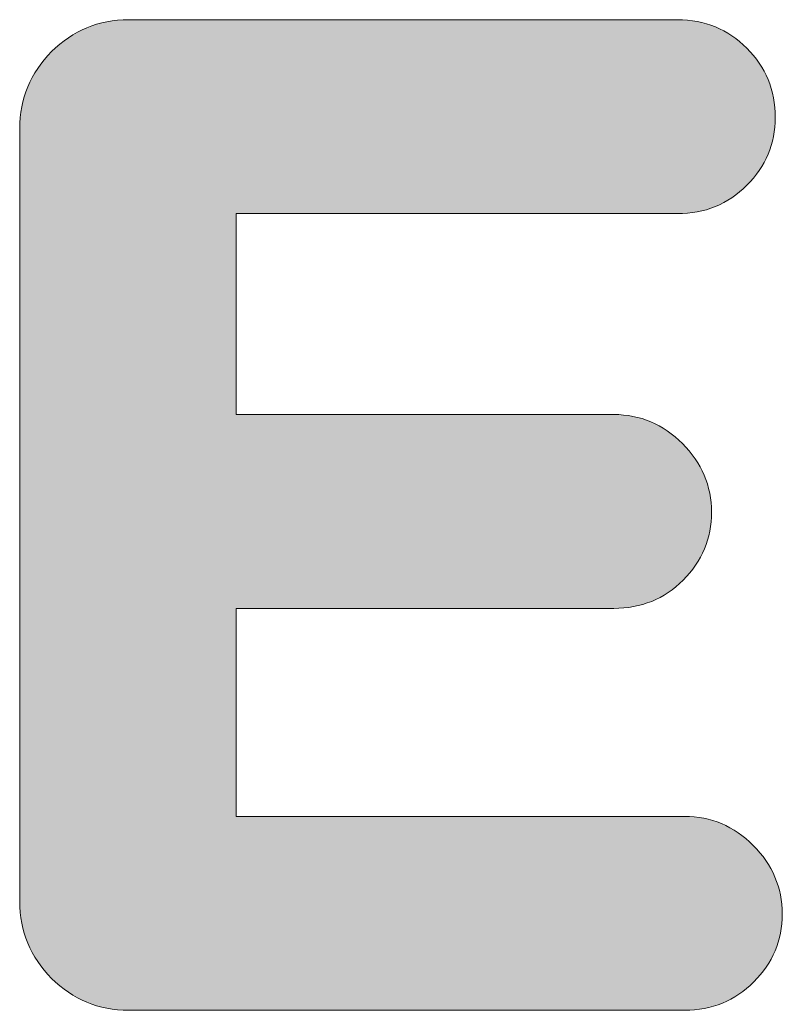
# Model space of a CAD drawing. Header units: inches. Extents: x 10 to 279, y -157 to -9.
# Drawn here: x 66.368 to 68.84, y -32.92 to -29.71 of the extents above; entities that cross this region are included whole.
import ezdxf

# ---------------------------------------------------------------- set-up
doc = ezdxf.new("R2010")
doc.units = ezdxf.units.IN
doc.header["$MEASUREMENT"] = 0
doc.layers.add('Layer 1', color=7, linetype='Continuous')

# ---------------------------------------------------------------- blocks, each defined once
blk = doc.blocks.new('block 9')
at = {"layer": 'Layer 1'}
h = blk.add_hatch(color=7, dxfattribs=at)
h.dxf.hatch_style = 2
edge = h.paths.add_edge_path()
edge.add_spline(control_points=[(66.7213, -32.9205), (66.6235, -32.9205), (66.5403, -32.886), (66.4714, -32.8173), (66.4027, -32.7486), (66.3682, -32.6652), (66.3682, -32.5673), (66.3682, -32.5673), (66.3682, -30.0633), (66.3682, -30.0633), (66.3682, -29.9654), (66.4027, -29.8822), (66.4714, -29.8133), (66.5403, -29.7446), (66.6235, -29.7102), (66.7213, -29.7102), (66.7213, -29.7102), (68.5009, -29.7102), (68.5009, -29.7102), (68.5894, -29.7102), (68.6644, -29.7408), (68.7255, -29.802), (68.7867, -29.8631), (68.8173, -29.9381), (68.8173, -30.0266), (68.8173, -30.1122), (68.7867, -30.1856), (68.7255, -30.2467), (68.6644, -30.3079), (68.5894, -30.3385), (68.5009, -30.3385), (68.5009, -30.3385), (67.07, -30.3385), (67.07, -30.3385), (67.07, -30.3385), (67.07, -30.9897), (67.07, -30.9897), (67.07, -30.9897), (68.2944, -30.9897), (68.2944, -30.9897), (68.38, -30.9897), (68.4542, -31.0212), (68.5169, -31.0837), (68.5794, -31.1464), (68.611, -31.2207), (68.611, -31.3061), (68.611, -31.3917), (68.5803, -31.4651), (68.5192, -31.5262), (68.458, -31.5876), (68.3831, -31.6181), (68.2944, -31.6181), (68.2944, -31.6181), (67.07, -31.6181), (67.07, -31.6181), (67.07, -31.6181), (67.07, -32.2923), (67.07, -32.2923), (67.07, -32.2923), (68.5238, -32.2923), (68.5238, -32.2923), (68.6092, -32.2923), (68.6835, -32.3236), (68.7462, -32.3861), (68.8089, -32.4488), (68.8402, -32.5231), (68.8402, -32.6087), (68.8402, -32.6943), (68.8096, -32.7677), (68.7484, -32.8288), (68.6873, -32.89), (68.6123, -32.9205), (68.5238, -32.9205), (68.5238, -32.9205), (66.7213, -32.9205), (66.7213, -32.9205)], knot_values=[0, 0, 0, 0, 1, 1, 1, 2, 2, 2, 3, 3, 3, 4, 4, 4, 5, 5, 5, 6, 6, 6, 7, 7, 7, 8, 8, 8, 9, 9, 9, 10, 10, 10, 11, 11, 11, 12, 12, 12, 13, 13, 13, 14, 14, 14, 15, 15, 15, 16, 16, 16, 17, 17, 17, 18, 18, 18, 19, 19, 19, 20, 20, 20, 21, 21, 21, 22, 22, 22, 23, 23, 23, 24, 24, 24, 25, 25, 25, 25], degree=3, periodic=1)
at = {"layer": 'Layer 1', "lineweight": 0}
blk.add_open_spline([(66.7213, -32.9205), (66.6235, -32.9205), (66.5403, -32.886), (66.4714, -32.8173), (66.4027, -32.7486), (66.3682, -32.6652), (66.3682, -32.5673), (66.3682, -32.5673), (66.3682, -30.0633), (66.3682, -30.0633), (66.3682, -29.9654), (66.4027, -29.8822), (66.4714, -29.8133), (66.5403, -29.7446), (66.6235, -29.7102), (66.7213, -29.7102), (66.7213, -29.7102), (68.5009, -29.7102), (68.5009, -29.7102), (68.5894, -29.7102), (68.6644, -29.7408), (68.7255, -29.802), (68.7867, -29.8631), (68.8173, -29.9381), (68.8173, -30.0266), (68.8173, -30.1122), (68.7867, -30.1856), (68.7255, -30.2467), (68.6644, -30.3079), (68.5894, -30.3385), (68.5009, -30.3385), (68.5009, -30.3385), (67.07, -30.3385), (67.07, -30.3385), (67.07, -30.3385), (67.07, -30.9897), (67.07, -30.9897), (67.07, -30.9897), (68.2944, -30.9897), (68.2944, -30.9897), (68.38, -30.9897), (68.4542, -31.0212), (68.5169, -31.0837), (68.5794, -31.1464), (68.611, -31.2207), (68.611, -31.3061), (68.611, -31.3917), (68.5803, -31.4651), (68.5192, -31.5262), (68.458, -31.5876), (68.3831, -31.6181), (68.2944, -31.6181), (68.2944, -31.6181), (67.07, -31.6181), (67.07, -31.6181), (67.07, -31.6181), (67.07, -32.2923), (67.07, -32.2923), (67.07, -32.2923), (68.5238, -32.2923), (68.5238, -32.2923), (68.6092, -32.2923), (68.6835, -32.3236), (68.7462, -32.3861), (68.8089, -32.4488), (68.8402, -32.5231), (68.8402, -32.6087), (68.8402, -32.6943), (68.8096, -32.7677), (68.7484, -32.8288), (68.6873, -32.89), (68.6123, -32.9205), (68.5238, -32.9205), (68.5238, -32.9205), (66.7213, -32.9205), (66.7213, -32.9205)], degree=3, knots=[0, 0, 0, 0, 1, 1, 1, 2, 2, 2, 3, 3, 3, 4, 4, 4, 5, 5, 5, 6, 6, 6, 7, 7, 7, 8, 8, 8, 9, 9, 9, 10, 10, 10, 11, 11, 11, 12, 12, 12, 13, 13, 13, 14, 14, 14, 15, 15, 15, 16, 16, 16, 17, 17, 17, 18, 18, 18, 19, 19, 19, 20, 20, 20, 21, 21, 21, 22, 22, 22, 23, 23, 23, 24, 24, 24, 25, 25, 25, 25], dxfattribs=at)

msp = doc.modelspace()

# ---------------------------------------------------------------- block references
at = {"layer": 'Layer 1'}
msp.add_blockref('block 9', (0, 0), dxfattribs=at)

doc.saveas('drawing.dxf')
